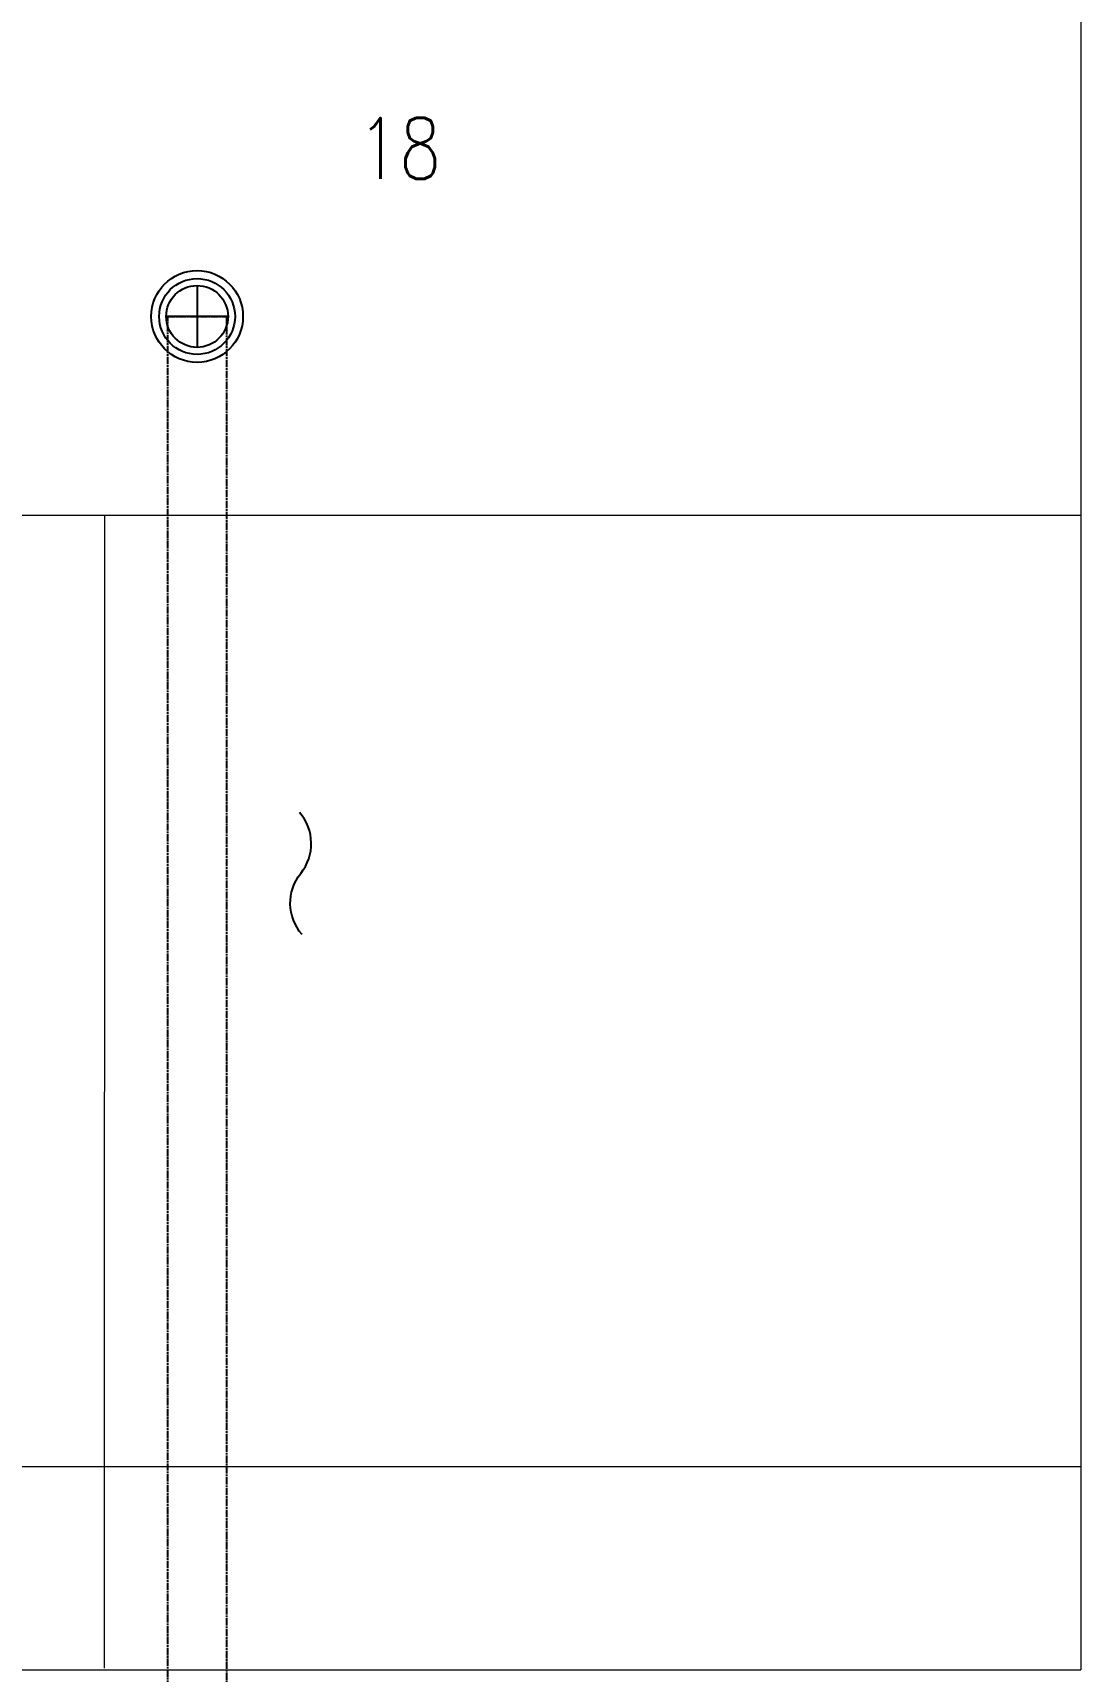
# Model space of a CAD drawing. Header units: inches. Extents: x 102655 to 148943, y 72248 to 114419.
# Drawn here: x 134993 to 136282, y 94302 to 96316 of the extents above; entities that cross this region are included whole.
import ezdxf
from ezdxf.enums import TextEntityAlignment as Align

# ---------------------------------------------------------------- set-up
doc = ezdxf.new("R2010")
doc.units = ezdxf.units.IN
doc.linetypes.add('CENTER INDS', pattern=[13.335, 8.89, -1.11125, 2.2225, -1.11125])
doc.layers.add('ceiling dim', color=8, linetype='Continuous', lineweight=5)
doc.layers.add('Furnitureee', color=8, linetype='Continuous', lineweight=5)
for name, color, linetype in [('E-LEADER', 30, 'Continuous'), ('E-LTG', 92, 'Continuous'), ('E_TAG', 30, 'Continuous')]:
    doc.layers.add(name, color=color, linetype=linetype)
doc.layers.add('ELECTRICAL LIGHTING CEILING', color=6, linetype='CENTER INDS', true_color=0xff00ff)
doc.styles.add('Pyzd-Romans', font='romans.shx', dxfattribs={"width": 0.8})

# ---------------------------------------------------------------- blocks, each defined once
blk = doc.blocks.new('A$Caba3f22f')
at = {"color": 8}
for p, q in [((26280.1, 6890, 0), (26279.7, 18, 0)), ((21479.8, 1437.8, 0), (26279.8, 1437.5, 0)), ((25079.7, 20.1, 0), (25079.8, 1437.6, 0)), ((26279.7, 267.5, 0), (21479.7, 267.8, 0)), ((21479.7, 18.3, 0), (26279.7, 18, 0))]:
    blk.add_line(p, q, dxfattribs=at)
blk = doc.blocks.new('f')
at = {"layer": 'Furnitureee', "color": 8, "ltscale": 0.5, "xscale": 0.001000000000009727, "yscale": 0.001000000000009727, "zscale": 0.001000000000009727}
blk.add_blockref('A$Caba3f22f', (478763.0536, 1037622.3394), dxfattribs=at)
blk = doc.blocks.new('f15')
at = {"layer": 'E-LEADER'}
for points in [[(0, 19), (0, -19)], [(19, 0), (-19, 0)]]:
    blk.add_lwpolyline(points, dxfattribs=at)
blk.add_circle((0, 0), 23.3, dxfattribs=at)
at = {"layer": 'E-LTG'}
for radius in [28.2, 19]:
    blk.add_circle((0, 0), radius, dxfattribs=at)
at = {"layer": 'E_TAG', "style": 'Pyzd-Romans', "width": 0.8, "flags": 1}
for tag, p in [('BPANEL', (262.5, 1125)), ('SWITCH', (-262.5, 900)), ('LOADVA', (262.5, 900)), ('BTYPE', (-262.5, 675)), ('PANEL', (262.5, 675)), ('HEIGHT', (-262.5, -675)), ('DSCR', (-262.5, -900)), ('ROOM', (262.5, -900))]:
    blk.add_attdef(tag, text='', height=100, dxfattribs=at).set_placement(p, align=Align.MIDDLE_CENTER)
at = {"layer": 'E_TAG', "style": 'Pyzd-Romans', "width": 0.8}
for tag, p in [('TYPE', (-262.5, 450)), ('NO.', (262.5, 450)), ('W.P', (-262.5, -450)), ('A,B,C', (262.5, -450)), ('CBT', (262.5, -675))]:
    blk.add_attdef(tag, text='', height=100, dxfattribs=at).set_placement(p, align=Align.MIDDLE_CENTER)
blk = doc.blocks.new('*U54')
at = {"color": 0}
for points in [[(0, 75, -0.36397), (0, 0), (0, 0), (0, 0), (0, 0, 0.36397), (0, -75)], [(415.8, 75, -0.36397), (415.8, 0), (415.8, 0), (415.8, 0), (415.8, 0, 0.36397), (415.8, -75)]]:
    blk.add_lwpolyline(points, format="xyb", dxfattribs=at)

msp = doc.modelspace()

# ---------------------------------------------------------------- linework, layer by layer
at = {"layer": 'ELECTRICAL LIGHTING CEILING', "color": 6}
msp.add_lwpolyline([(135159.36539, 95967.1435), (135231.36163, 95967.14344), (135231.35998, 93988.33101), (135159.36374, 93988.33107)], close=True, dxfattribs=at)

# ---------------------------------------------------------------- block references
ref = msp.add_blockref('f15', (135195.36351, 95967.14347), dxfattribs=dict(xscale=2, yscale=2, zscale=2))
ref.add_attrib('TYPE', 'F15', dxfattribs={"layer": 'E_TAG', "height": 75, "style": 'Pyzd-Romans', "width": 0.8}).set_placement((134863.07669, 96168.57404), align=Align.MIDDLE_CENTER)
ref.add_attrib('NO.', '18', dxfattribs={"layer": 'E_TAG', "height": 75, "style": 'Pyzd-Romans', "width": 0.8}).set_placement((135443.9393, 96173.75634), align=Align.MIDDLE_CENTER)
at = {"layer": 'ceiling dim', "xscale": 1000, "yscale": 1000, "zscale": 1000}
msp.add_blockref('f', (-478653051.58299, -1037528053.90511), dxfattribs=at)
at = {"layer": 'E-LTG', "rotation": 181.1922711892186}
msp.add_blockref('*U54', (135322.75775, 95282.5147), dxfattribs=at)

doc.saveas('drawing.dxf')
